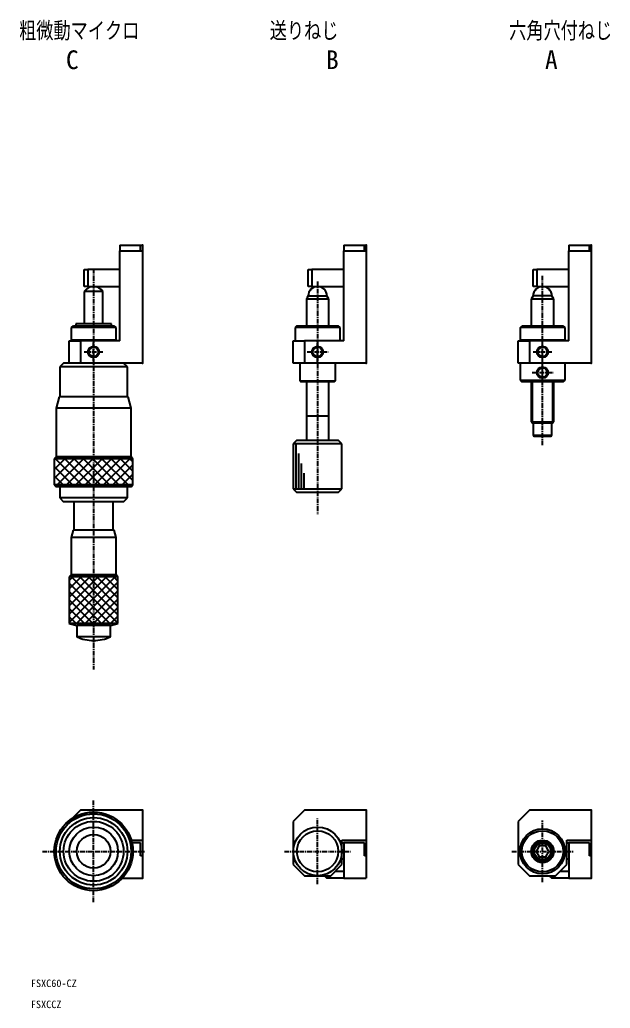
# Model space of a CAD drawing. Extents: x 81 to 428, y 71 to 335.
# Drawn here: x 81.2 to 238.7, y 71.4 to 335.3 of the extents above; entities that cross this region are included whole.
import ezdxf

# ---------------------------------------------------------------- set-up
doc = ezdxf.new("R2010")
doc.units = 0
doc.linetypes.add('CENTER', pattern=[2, 1.25, -0.25, 0.25, -0.25])
doc.layers.get('0').update_dxf_attribs({"linetype": 'CONTINUOUS'})
doc.styles.add('ｽﾀｲﾙ1', font='txt.shx', dxfattribs={"bigfont": 'bigfont.shx'})

msp = doc.modelspace()

# ---------------------------------------------------------------- linework, layer by layer
at = {"color": 7, "linetype": 'CONTINUOUS'}
for p, q in [((107.93, 275.14), (113.43, 275.14)), ((107.93, 275.14), (107.93, 273.64)), ((113.43, 275.14), (113.93, 275.14)), ((113.43, 273.64), (113.43, 275.14)), ((113.93, 275.14), (113.93, 243.64)), ((167.68, 275.14), (173.18, 275.14)), ((167.68, 275.14), (167.68, 273.64)), ((173.18, 275.14), (173.68, 275.14)), ((173.18, 273.64), (173.18, 275.14)), ((173.68, 275.14), (173.68, 243.64)), ((227.68, 275.14), (233.18, 275.14)), ((227.68, 275.14), (227.68, 273.64)), ((233.18, 273.64), (233.18, 275.14)), ((233.18, 275.14), (233.68, 275.14)), ((233.68, 275.14), (233.68, 243.64)), ((107.93, 273.64), (113.93, 273.64)), ((107.93, 249.64), (107.93, 273.64)), ((167.68, 249.64), (167.68, 273.64)), ((167.68, 273.64), (173.68, 273.64)), ((227.68, 249.64), (227.68, 273.64)), ((227.68, 273.64), (233.68, 273.64)), ((98.43, 264.14), (98.43, 268.64)), ((98.43, 268.64), (99.43, 268.64)), ((99.43, 268.64), (99.43, 264.14)), ((107.93, 268.64), (99.43, 268.64)), ((158.18, 264.14), (158.18, 268.64)), ((158.18, 268.64), (159.18, 268.64)), ((159.18, 268.64), (159.18, 264.14)), ((167.68, 268.64), (159.18, 268.64)), ((218.18, 264.14), (218.18, 268.64)), ((218.18, 268.64), (219.18, 268.64)), ((219.18, 268.64), (219.18, 264.14)), ((227.68, 268.64), (219.18, 268.64)), ((99.43, 264.14), (98.43, 264.14)), ((99.43, 264.14), (107.93, 264.14)), ((159.18, 264.14), (158.18, 264.14)), ((159.18, 264.14), (167.68, 264.14)), ((219.18, 264.14), (218.18, 264.14)), ((219.18, 264.14), (227.68, 264.14)), ((98.43, 262.75), (98.43, 254.14)), ((103.43, 262.75), (98.43, 262.75)), ((103.43, 254.14), (103.43, 262.75)), ((158.18, 261.59), (157.93, 261.16)), ((158.18, 261.59), (163.18, 261.59)), ((163.43, 261.16), (163.18, 261.59)), ((218.18, 261.59), (217.68, 260.72)), ((223.18, 261.59), (218.18, 261.59)), ((223.68, 260.72), (223.18, 261.59)), ((157.93, 261.16), (157.68, 260.72)), ((163.68, 260.72), (157.68, 260.72)), ((157.68, 260.72), (157.68, 253.64)), ((163.68, 260.72), (163.43, 261.16)), ((163.68, 253.64), (163.68, 260.72)), ((223.68, 260.72), (217.68, 260.72)), ((223.68, 260.72), (217.68, 260.72)), ((217.68, 260.72), (217.68, 253.64)), ((223.68, 253.64), (223.68, 260.72)), ((95.02, 253.14), (95.52, 253.64)), ((95.52, 253.64), (106.34, 253.64)), ((105.68, 254.14), (96.18, 254.14)), ((96.18, 254.14), (96.18, 253.64)), ((105.68, 253.64), (105.68, 254.14)), ((106.34, 253.64), (106.85, 253.14)), ((155.18, 253.64), (154.68, 253.14)), ((155.18, 253.64), (166.18, 253.64)), ((155.18, 253.64), (157.68, 253.64)), ((163.68, 253.64), (166.18, 253.64)), ((166.68, 253.14), (166.18, 253.64)), ((214.77, 253.14), (215.27, 253.64)), ((215.27, 253.64), (226.09, 253.64)), ((215.27, 253.64), (216.04, 253.64)), ((225.33, 253.64), (226.09, 253.64)), ((226.09, 253.64), (226.6, 253.14)), ((94.93, 251.64), (95.02, 251.64)), ((94.93, 251.64), (94.93, 249.84)), ((106.85, 253.14), (95.02, 253.14)), ((95.02, 251.64), (95.02, 253.14)), ((106.85, 253.14), (106.85, 251.64)), ((106.85, 251.64), (106.93, 251.64)), ((106.93, 249.84), (106.93, 251.64)), ((166.68, 253.14), (154.68, 253.14)), ((154.68, 253.14), (154.68, 249.64)), ((166.68, 249.64), (166.68, 253.14)), ((214.68, 251.64), (214.68, 249.84)), ((214.68, 251.64), (214.77, 251.64)), ((214.68, 251.64), (214.77, 251.64)), ((226.6, 253.14), (214.77, 253.14)), ((214.77, 251.64), (214.77, 253.14)), ((226.6, 253.14), (226.6, 251.64)), ((226.6, 251.64), (226.68, 251.64)), ((226.6, 251.64), (226.68, 251.64)), ((226.68, 249.84), (226.68, 251.64)), ((94.43, 243.64), (94.43, 249.64)), ((94.43, 249.64), (97.43, 249.64)), ((94.93, 249.84), (106.93, 249.84)), ((94.93, 249.84), (95.13, 249.64)), ((97.43, 249.64), (97.43, 243.64)), ((107.93, 249.64), (97.43, 249.64)), ((106.73, 249.64), (106.93, 249.84)), ((154.18, 243.64), (154.18, 249.64)), ((154.18, 249.64), (157.18, 249.64)), ((157.18, 249.64), (157.18, 243.64)), ((167.68, 249.64), (157.18, 249.64)), ((214.18, 243.64), (214.18, 249.64)), ((214.18, 249.64), (217.18, 249.64)), ((214.68, 249.84), (226.68, 249.84)), ((214.68, 249.84), (214.88, 249.64)), ((217.18, 249.64), (217.18, 243.64)), ((227.68, 249.64), (217.18, 249.64)), ((226.48, 249.64), (226.68, 249.84)), ((92.93, 243.64), (91.93, 242.64)), ((94.43, 243.64), (92.93, 243.64)), ((97.43, 243.64), (94.43, 243.64)), ((113.93, 243.64), (97.43, 243.64)), ((109.93, 242.64), (108.93, 243.64)), ((157.18, 243.64), (154.18, 243.64)), ((155.93, 243.64), (155.93, 238.94)), ((173.68, 243.64), (157.18, 243.64)), ((165.43, 238.94), (165.43, 243.64)), ((217.18, 243.64), (214.18, 243.64)), ((214.68, 243.64), (214.68, 239.14)), ((233.68, 243.64), (217.18, 243.64)), ((226.68, 239.14), (226.68, 243.64)), ((109.93, 242.64), (91.93, 242.64)), ((91.93, 242.64), (91.93, 234.64)), ((109.93, 234.64), (109.93, 242.64)), ((155.93, 238.94), (165.43, 238.94)), ((155.93, 238.94), (156.23, 238.64)), ((165.13, 238.64), (156.23, 238.64)), ((157.68, 238.64), (157.68, 229.59)), ((163.68, 229.59), (163.68, 238.64)), ((165.13, 238.64), (165.43, 238.94)), ((214.68, 239.14), (226.68, 239.14)), ((214.68, 239.14), (215.18, 238.64)), ((226.18, 238.64), (215.18, 238.64)), ((217.68, 238.64), (217.68, 227.99)), ((223.68, 227.99), (223.68, 238.64)), ((226.18, 238.64), (226.68, 239.14)), ((91.73, 234.64), (90.93, 231.64)), ((110.13, 234.64), (91.73, 234.64)), ((110.93, 231.64), (110.13, 234.64)), ((110.93, 231.64), (90.93, 231.64)), ((90.93, 231.64), (90.93, 218.64)), ((110.93, 218.64), (110.93, 231.64)), ((157.68, 229.59), (163.68, 229.59)), ((157.68, 229.59), (157.68, 223.09)), ((157.68, 229.59), (157.68, 229.59)), ((157.68, 229.59), (157.68, 229.58)), ((163.68, 223.09), (163.68, 229.59)), ((163.68, 229.59), (163.68, 229.59)), ((163.68, 229.58), (163.68, 229.59)), ((217.68, 227.99), (223.68, 227.99)), ((217.68, 227.99), (217.93, 227.74)), ((217.93, 227.74), (218.08, 227.59)), ((223.28, 227.59), (218.08, 227.59)), ((218.18, 227.59), (218.18, 227.31)), ((218.18, 227.31), (218.18, 224.39)), ((223.18, 227.31), (223.18, 227.59)), ((223.18, 224.39), (223.18, 227.31)), ((223.28, 227.59), (223.43, 227.74)), ((223.43, 227.74), (223.68, 227.99)), ((218.18, 224.39), (223.18, 224.39)), ((218.18, 224.39), (218.48, 224.09)), ((222.88, 224.09), (223.18, 224.39)), ((155.18, 223.09), (154.18, 222.09)), ((167.18, 222.09), (154.18, 222.09)), ((154.18, 222.09), (154.18, 210.09)), ((155.18, 223.09), (166.18, 223.09)), ((167.18, 222.09), (166.18, 223.09)), ((167.18, 210.09), (167.18, 222.09)), ((222.88, 224.09), (218.48, 224.09)), ((90.93, 218.64), (90.43, 218.14)), ((110.93, 218.64), (90.93, 218.64)), ((111.43, 218.14), (110.93, 218.64)), ((90.43, 211.14), (90.93, 210.64)), ((110.93, 210.64), (90.93, 210.64)), ((91.93, 210.64), (91.93, 207.64)), ((109.93, 207.64), (109.93, 210.64)), ((110.93, 210.64), (111.43, 211.14)), ((154.18, 210.09), (167.18, 210.09)), ((154.18, 210.09), (155.18, 209.09)), ((166.18, 209.09), (155.18, 209.09)), ((166.18, 209.09), (167.18, 210.09)), ((109.93, 207.64), (91.93, 207.64)), ((91.93, 207.64), (92.93, 206.64)), ((108.93, 206.64), (92.93, 206.64)), ((95.68, 206.64), (95.68, 199.09)), ((106.18, 199.09), (106.18, 206.64)), ((108.93, 206.64), (109.93, 207.64)), ((95.43, 199.09), (94.93, 197.09)), ((106.43, 199.09), (95.43, 199.09)), ((106.93, 197.09), (106.43, 199.09)), ((94.93, 197.09), (94.93, 187.09)), ((106.93, 197.09), (94.93, 197.09)), ((106.93, 187.09), (106.93, 197.09)), ((94.93, 187.09), (94.43, 186.59)), ((106.93, 187.09), (94.93, 187.09)), ((107.43, 186.59), (106.93, 187.09)), ((94.43, 174.09), (96.43, 173.59)), ((105.43, 173.59), (96.43, 173.59)), ((96.43, 173.59), (96.43, 170.6)), ((105.43, 173.59), (107.43, 174.09)), ((105.43, 170.6), (105.43, 173.59)), ((105.43, 170.6), (96.43, 170.6)), ((97.43, 124.29), (95.28, 122.14)), ((113.93, 124.29), (97.43, 124.29)), ((113.93, 124.29), (113.93, 106.09)), ((157.18, 124.29), (154.18, 121.29)), ((173.68, 124.29), (157.18, 124.29)), ((173.68, 124.29), (173.68, 106.09)), ((217.18, 124.29), (214.18, 121.29)), ((233.68, 124.29), (217.18, 124.29)), ((233.68, 124.29), (233.68, 106.09)), ((154.18, 121.29), (154.18, 113.29)), ((214.18, 121.29), (214.18, 109.79)), ((110.99, 116.29), (113.93, 116.29)), ((167.18, 113.29), (167.18, 116.29)), ((167.18, 116.29), (173.68, 116.29)), ((227.18, 109.79), (227.18, 116.29)), ((227.18, 116.29), (233.68, 116.29)), ((113.43, 115.59), (111.18, 115.59)), ((113.43, 112.09), (113.43, 115.59)), ((167.18, 115.59), (167.68, 115.59)), ((167.68, 115.59), (167.68, 106.09)), ((173.18, 115.59), (167.68, 115.59)), ((173.18, 112.09), (173.18, 115.59)), ((219.82, 114.79), (218.95, 113.29)), ((221.55, 114.79), (219.82, 114.79)), ((222.41, 113.29), (221.55, 114.79)), ((227.18, 115.59), (227.68, 115.59)), ((227.68, 115.59), (227.68, 106.09)), ((233.18, 115.59), (227.68, 115.59)), ((233.18, 112.09), (233.18, 115.59)), ((113.93, 112.09), (113.43, 112.09)), ((154.18, 113.29), (154.18, 109.79)), ((167.18, 109.79), (167.18, 113.29)), ((167.18, 111.25), (167.68, 111.25)), ((173.68, 112.09), (173.18, 112.09)), ((218.95, 113.29), (219.82, 111.79)), ((219.82, 111.79), (221.55, 111.79)), ((221.55, 111.79), (222.41, 113.29)), ((227.18, 111.25), (227.68, 111.25)), ((233.68, 112.09), (233.18, 112.09)), ((154.18, 109.79), (157.18, 106.79)), ((164.18, 106.79), (167.18, 109.79)), ((214.18, 109.79), (217.18, 106.79)), ((224.18, 106.79), (227.18, 109.79)), ((108.57, 106.09), (113.93, 106.09)), ((157.18, 106.79), (160.68, 106.79)), ((160.68, 106.79), (164.18, 106.79)), ((162.48, 106.79), (163.18, 106.09)), ((167.68, 106.09), (163.18, 106.09)), ((167.68, 107.93), (165.32, 107.93)), ((167.68, 106.09), (173.68, 106.09)), ((217.18, 106.79), (224.18, 106.79)), ((222.48, 106.79), (223.18, 106.09)), ((227.68, 106.09), (223.18, 106.09)), ((227.68, 107.93), (225.32, 107.93)), ((227.68, 106.09), (233.68, 106.09))]:
    msp.add_line(p, q, dxfattribs=at)
at = {"color": 1, "linetype": 'CENTER'}
for p, q in [((100.93, 268.84), (100.93, 161.84)), ((220.68, 221.71), (220.68, 267)), ((160.68, 265.49), (160.68, 203.32)), ((100.93, 244.14), (100.93, 249.14)), ((160.68, 243.84), (160.68, 249.44)), ((220.68, 244.14), (220.68, 249.14)), ((98.43, 246.64), (103.43, 246.64)), ((157.88, 246.64), (163.48, 246.64)), ((218.18, 246.64), (223.18, 246.64)), ((220.68, 238.34), (220.68, 243.94)), ((217.88, 241.14), (223.48, 241.14)), ((100.93, 99.69), (100.93, 126.89)), ((160.68, 104.49), (160.68, 122.09)), ((220.68, 105.09), (220.68, 121.49)), ((87.33, 113.29), (114.53, 113.29)), ((151.88, 113.29), (169.48, 113.29)), ((212.48, 113.29), (228.88, 113.29))]:
    msp.add_line(p, q, dxfattribs=at)
at = {"color": 3, "linetype": 'CONTINUOUS'}
for p, q in [((217.93, 238.64), (217.93, 227.74)), ((223.43, 227.74), (223.43, 238.64)), ((157.68, 229.59), (157.83, 229.59)), ((157.83, 229.59), (163.53, 229.59)), ((163.53, 229.59), (163.68, 229.59)), ((154.88, 222.09), (154.88, 210.09)), ((155.58, 219.48), (155.58, 210.09)), ((111.43, 218.14), (90.43, 218.14)), ((90.43, 218.14), (90.43, 211.14)), ((90.43, 217.76), (90.81, 218.14)), ((90.43, 215.28), (93.29, 218.14)), ((90.43, 212.81), (95.76, 218.14)), ((97.78, 211.14), (90.78, 218.14)), ((91.24, 211.14), (98.24, 218.14)), ((100.26, 211.14), (93.26, 218.14)), ((93.71, 211.14), (100.71, 218.14)), ((102.73, 211.14), (95.73, 218.14)), ((96.19, 211.14), (103.19, 218.14)), ((105.21, 211.14), (98.21, 218.14)), ((98.66, 211.14), (105.66, 218.14)), ((107.68, 211.14), (100.68, 218.14)), ((101.14, 211.14), (108.14, 218.14)), ((110.16, 211.14), (103.16, 218.14)), ((103.61, 211.14), (110.61, 218.14)), ((111.43, 212.34), (105.63, 218.14)), ((106.09, 211.14), (111.43, 216.48)), ((111.43, 214.81), (108.11, 218.14)), ((111.43, 217.29), (110.58, 218.14)), ((111.43, 211.14), (111.43, 218.14)), ((156.28, 216.86), (156.28, 210.09)), ((95.31, 211.14), (90.43, 216.01)), ((108.56, 211.14), (111.43, 214.01)), ((156.98, 214.25), (156.98, 210.09)), ((92.83, 211.14), (90.43, 213.54)), ((111.04, 211.14), (111.43, 211.53)), ((111.43, 211.14), (90.43, 211.14)), ((94.43, 186.59), (94.43, 174.09)), ((107.43, 186.59), (94.43, 186.59)), ((94.43, 185.65), (95.37, 186.59)), ((94.43, 183.4), (97.63, 186.59)), ((94.43, 181.14), (99.88, 186.59)), ((94.43, 178.89), (102.13, 186.59)), ((94.43, 176.63), (104.39, 186.59)), ((94.43, 174.38), (106.64, 186.59)), ((105.27, 174.09), (94.43, 184.92)), ((107.43, 174.18), (95.02, 186.59)), ((96.39, 174.09), (107.43, 185.13)), ((107.43, 176.43), (97.27, 186.59)), ((107.43, 178.68), (99.53, 186.59)), ((107.43, 180.94), (101.78, 186.59)), ((107.43, 183.19), (104.04, 186.59)), ((107.43, 185.45), (106.29, 186.59)), ((107.43, 174.09), (107.43, 186.59)), ((103.01, 174.09), (94.43, 182.67)), ((98.65, 174.09), (107.43, 182.87)), ((100.76, 174.09), (94.43, 180.42)), ((100.9, 174.09), (107.43, 180.62)), ((98.51, 174.09), (94.43, 178.16)), ((103.16, 174.09), (107.43, 178.36)), ((96.25, 174.09), (94.43, 175.91)), ((105.41, 174.09), (107.43, 176.11)), ((107.43, 174.09), (94.43, 174.09)), ((222.18, 119.1), (222.18, 119.1))]:
    msp.add_line(p, q, dxfattribs=at)
for centre, radius in [((100.93, 246.64), 1.5), ((160.68, 246.64), 1.5), ((220.68, 246.64), 1.5), ((220.68, 241.14), 1.5), ((220.68, 113.29), 2.75)]:
    msp.add_circle(centre, radius, dxfattribs=at)
at = {"color": 7, "linetype": 'CONTINUOUS'}
for centre, radius in [((100.93, 246.64), 1.25), ((160.68, 246.64), 1.25), ((220.68, 246.64), 1.25), ((220.68, 241.14), 1.25), ((100.93, 113.29), 10.5), ((100.93, 113.29), 10), ((100.93, 113.29), 9), ((100.93, 113.29), 8), ((100.93, 113.29), 6.5), ((160.68, 113.29), 6.5), ((160.68, 113.29), 5.5), ((220.68, 113.29), 6), ((220.68, 113.29), 5.5), ((100.93, 113.29), 4.5), ((220.68, 113.29), 3), ((220.68, 113.29), 2.6), ((220.68, 113.29), 2.5), ((220.68, 113.29), 2.2)]:
    msp.add_circle(centre, radius, dxfattribs=at)
for centre, radius, start, end in [((100.93, 261.09), 3, 90, 146.4427), ((100.93, 261.09), 3, 33.5573, 90), ((160.68, 261.59), 2.5, 90, 180), ((160.68, 261.59), 2.5, 0, 90), ((220.68, 261.59), 2.5, 90, 180), ((220.68, 261.59), 2.5, 0, 90), ((100.93, 180.09), 10.5, 244.6231, 270), ((100.93, 180.09), 10.5, 270, 295.3769)]:
    msp.add_arc(centre, radius, start, end, dxfattribs=at)
at = {"color": 7}
for p in [(113.93, 275.14), (173.68, 275.14), (233.68, 275.14), (113.93, 243.64), (173.68, 243.64), (233.68, 243.64), (154.88, 222.09), (113.93, 124.29), (173.68, 124.29), (233.68, 124.29), (113.93, 106.09), (233.68, 106.09)]:
    msp.add_point(p, dxfattribs=at)
at = {"color": 6}
for p in [(100.93, 169.59), (100.93, 102.79)]:
    msp.add_point(p, dxfattribs=at)

# ---------------------------------------------------------------- texts
at = {"color": 7, "linetype": 'CONTINUOUS', "style": 'ｽﾀｲﾙ1', "width": 0.833333}
for s, p in [('粗微動マイクロ', (81.05, 329.8)), ('送りねじ', (147.9, 329.8)), ('六角穴付ねじ', (211.77, 329.8))]:
    msp.add_text(s, height=5, dxfattribs=at).set_placement(p)
at = {"color": 7, "linetype": 'CONTINUOUS'}
for s, p in [('C', (93.55, 322.16)), ('B', (162.9, 322.16)), ('A', (221.33, 322.16))]:
    msp.add_text(s, height=5, dxfattribs=at).set_placement(p)
for s, p in [('FSXC60-CZ', (84.19, 77.06)), ('FSXCCZ', (84.19, 71.43))]:
    msp.add_text(s, height=2).set_placement(p)

doc.saveas('drawing.dxf')
